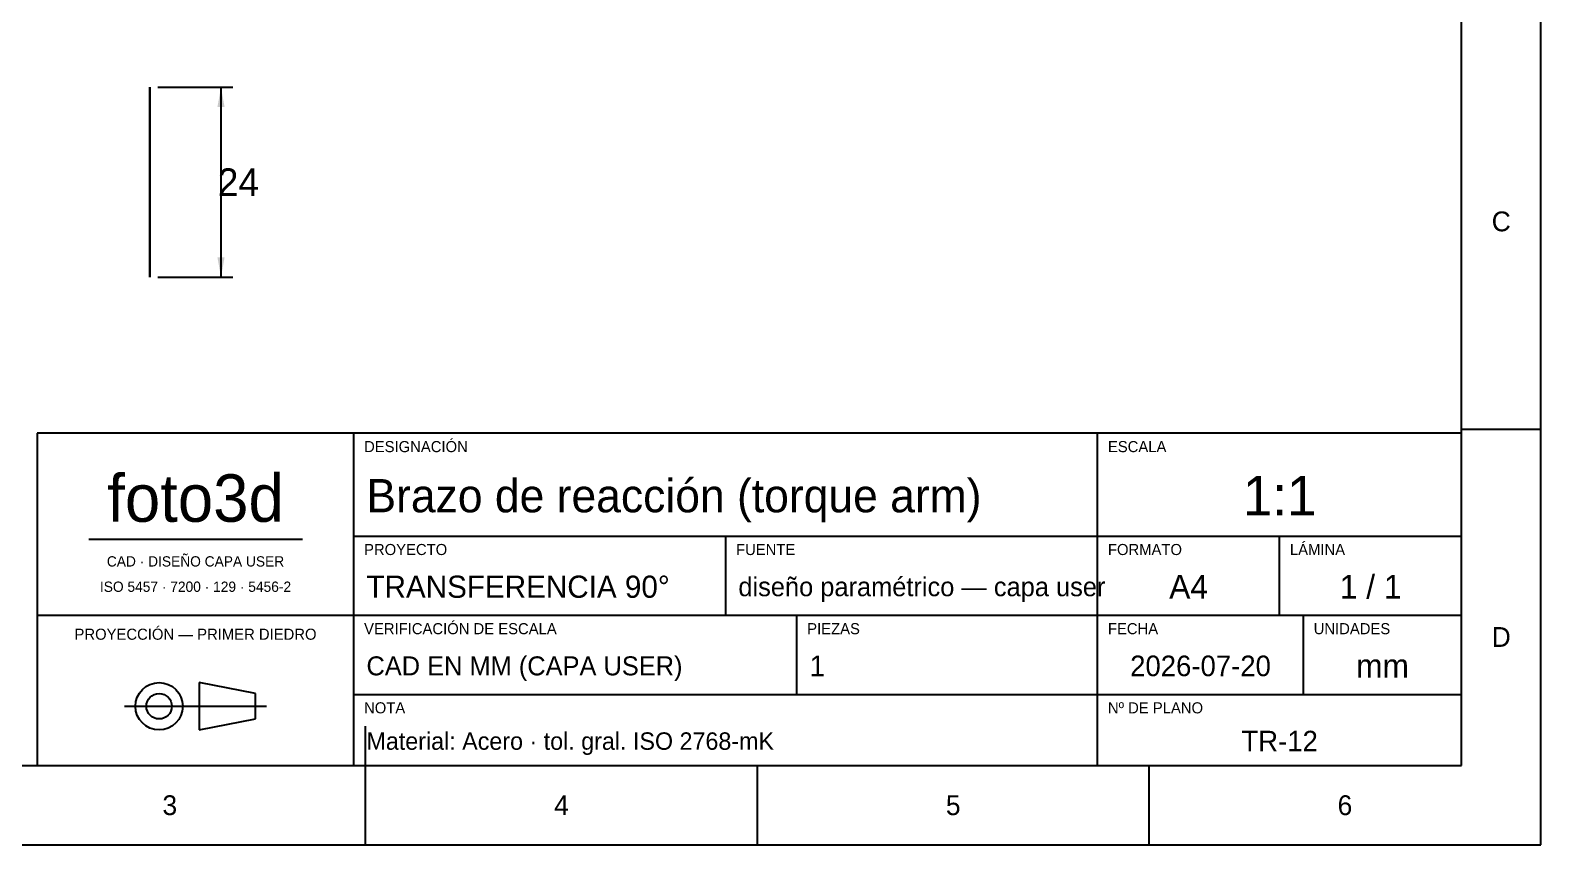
# Model space of a CAD drawing. Extents: x 0 to 297, y 0 to 210.
# Drawn here: x 106.1 to 297, y 0 to 102.9 of the extents above; entities that cross this region are included whole.
import ezdxf
from ezdxf.enums import TextEntityAlignment as Align

# ---------------------------------------------------------------- set-up
doc = ezdxf.new("R2010")
doc.units = 0
for name, color, linetype in [('COTAS', 7, 'CONTINUOUS'), ('FINA', 7, 'CONTINUOUS'), ('NORMA', 7, 'CONTINUOUS'), ('TEXTO', 7, 'CONTINUOUS'), ('VISIBLE', 7, 'CONTINUOUS')]:
    doc.layers.add(name, color=color, linetype=linetype)

msp = doc.modelspace()

# ---------------------------------------------------------------- linework, layer by layer
at = {"layer": 'COTAS'}
for p, q in [((122.22, 95.7006), (131.72, 95.7006)), ((130.22, 71.7006), (130.22, 95.7006)), ((122.22, 71.7006), (131.72, 71.7006))]:
    msp.add_line(p, q, dxfattribs=at)
for points in [[(130.22, 95.7006), (130.67, 93.2006), (129.77, 93.2006)], [(130.22, 71.7006), (130.67, 74.2006), (129.77, 74.2006)]]:
    msp.add_solid(points, dxfattribs=at)
at = {"layer": 'FINA'}
for p, q in [((297, 0), (297, 210)), ((287, 52.5), (297, 52.5)), ((113.5, 38.6), (140.5, 38.6)), ((147, 39), (241, 39)), ((194, 29), (194, 39)), ((241, 39), (287, 39)), ((264, 29), (264, 39)), ((107, 29), (147, 29)), ((147, 29), (241, 29)), ((203, 19), (203, 29)), ((241, 29), (287, 29)), ((267, 19), (267, 29)), ((118.03, 17.5), (135.97, 17.5)), ((147, 19), (241, 19)), ((241, 19), (287, 19)), ((148.5, 0), (148.5, 10)), ((198, 0), (198, 10)), ((247.5, 0), (247.5, 10)), ((0, 0), (297, 0))]:
    msp.add_line(p, q, dxfattribs=at)
at = {"layer": 'NORMA'}
for p, q in [((287, 10), (287, 200)), ((287, 52), (107, 52)), ((107, 52), (107, 10)), ((147, 10), (147, 52)), ((241, 10), (241, 52)), ((287, 10), (287, 52)), ((148.5, 0), (148.5, 15)), ((20, 10), (287, 10)), ((107, 10), (287, 10))]:
    msp.add_line(p, q, dxfattribs=at)
at = {"layer": 'TEXTO'}
for p, q in [((134.59, 19.11), (127.46, 20.49)), ((127.46, 20.49), (127.46, 14.51)), ((134.59, 15.89), (134.59, 19.11)), ((127.46, 14.51), (134.59, 15.89))]:
    msp.add_line(p, q, dxfattribs=at)
for radius in [2.99, 1.61]:
    msp.add_circle((122.4, 17.5), radius, dxfattribs=at)
at = {"layer": 'VISIBLE'}
for p, q in [((121.22, 95.7006), (121.22, 95.6417)), ((121.22, 95.6568), (121.22, 95.7006)), ((121.22, 95.5979), (121.22, 95.6568)), ((121.22, 95.6417), (121.22, 95.5979)), ((121.22, 95.5979), (121.22, 95.4223)), ((121.22, 95.4673), (121.22, 95.5979)), ((121.22, 95.2917), (121.22, 95.4673)), ((121.22, 95.4223), (121.22, 95.2917)), ((121.22, 95.2917), (121.22, 95.0024)), ((121.22, 95.0765), (121.22, 95.2917)), ((121.22, 94.7872), (121.22, 95.0765)), ((121.22, 95.0024), (121.22, 94.7872)), ((121.22, 94.7872), (121.22, 94.3891)), ((121.22, 94.491), (121.22, 94.7872)), ((121.22, 94.0929), (121.22, 94.491)), ((121.22, 94.3891), (121.22, 94.0929)), ((121.22, 94.0929), (121.22, 93.5929)), ((121.22, 93.7209), (121.22, 94.0929)), ((121.22, 93.5929), (121.22, 93.7209)), ((121.22, 93.5929), (121.22, 93.2208)), ((121.22, 93.2208), (121.22, 93.5929)), ((121.22, 93.2208), (121.22, 92.6274)), ((121.22, 92.1859), (121.22, 93.2208)), ((121.22, 92.6274), (121.22, 92.1859)), ((121.22, 92.1859), (121.22, 91.5092)), ((121.22, 91.0057), (121.22, 92.1859)), ((121.22, 91.5092), (121.22, 91.0057)), ((121.22, 91.0057), (121.22, 90.2574)), ((121.22, 89.7006), (121.22, 91.0057)), ((121.22, 90.2574), (121.22, 89.7006)), ((121.22, 89.8006), (121.22, 89.7484)), ((121.22, 89.7484), (121.22, 89.8006)), ((121.22, 89.7567), (121.22, 89.8006)), ((121.22, 89.8006), (121.22, 89.7923)), ((121.22, 89.7923), (121.22, 89.7484)), ((121.22, 89.7484), (121.22, 89.7567)), ((121.22, 89.7484), (121.22, 89.5927)), ((121.22, 89.5927), (121.22, 89.7484)), ((121.22, 89.6174), (121.22, 89.7484)), ((121.22, 89.7484), (121.22, 89.7238)), ((121.22, 89.7238), (121.22, 89.5927)), ((121.22, 89.7006), (121.22, 88.8934)), ((121.22, 88.2928), (121.22, 89.7006)), ((121.22, 89.5927), (121.22, 89.6174)), ((121.22, 89.5927), (121.22, 89.3363)), ((121.22, 89.3363), (121.22, 89.5927)), ((121.22, 89.3769), (121.22, 89.5927)), ((121.22, 89.5927), (121.22, 89.5522)), ((121.22, 89.5522), (121.22, 89.3363)), ((121.22, 89.3363), (121.22, 89.3769)), ((121.22, 89.3363), (121.22, 88.9834)), ((121.22, 88.9834), (121.22, 89.3363)), ((121.22, 89.0392), (121.22, 89.3363)), ((121.22, 89.3363), (121.22, 89.2804)), ((121.22, 89.2804), (121.22, 88.9834)), ((121.22, 88.9834), (121.22, 89.0392)), ((121.22, 88.9834), (121.22, 88.5401)), ((121.22, 88.5401), (121.22, 88.9834)), ((121.22, 88.6102), (121.22, 88.9834)), ((121.22, 88.9834), (121.22, 88.9132)), ((121.22, 88.9132), (121.22, 88.5401)), ((121.22, 88.8934), (121.22, 88.2928)), ((121.22, 88.5401), (121.22, 88.6102)), ((121.22, 88.5401), (121.22, 88.014)), ((121.22, 88.014), (121.22, 88.5401)), ((121.22, 88.0972), (121.22, 88.5401)), ((121.22, 88.5401), (121.22, 88.4568)), ((121.22, 88.4568), (121.22, 88.014)), ((121.22, 88.2928), (121.22, 87.4405)), ((121.22, 86.8064), (121.22, 88.2928)), ((121.22, 88.014), (121.22, 88.0972)), ((121.22, 88.014), (121.22, 87.414)), ((121.22, 87.414), (121.22, 88.014)), ((121.22, 87.509), (121.22, 88.014)), ((121.22, 88.014), (121.22, 87.919)), ((121.22, 87.919), (121.22, 87.414)), ((121.22, 87.414), (121.22, 87.509)), ((121.22, 87.4405), (121.22, 86.8064)), ((121.22, 87.414), (121.22, 86.7506)), ((121.22, 86.7506), (121.22, 87.414)), ((121.22, 86.8556), (121.22, 87.414)), ((121.22, 87.414), (121.22, 87.3091)), ((121.22, 87.3091), (121.22, 86.7506)), ((121.22, 86.7506), (121.22, 86.8556)), ((121.22, 86.8064), (121.22, 85.9237)), ((121.22, 85.2669), (121.22, 86.8064)), ((121.22, 86.7506), (121.22, 86.035)), ((121.22, 86.035), (121.22, 86.7506)), ((121.22, 86.1482), (121.22, 86.7506)), ((121.22, 86.7506), (121.22, 86.6374)), ((121.22, 86.6374), (121.22, 86.035)), ((121.22, 86.035), (121.22, 86.1482)), ((121.22, 86.035), (121.22, 85.2794)), ((121.22, 85.2794), (121.22, 86.035)), ((121.22, 85.399), (121.22, 86.035)), ((121.22, 86.035), (121.22, 85.9154)), ((121.22, 85.9237), (121.22, 85.2669)), ((121.22, 85.9154), (121.22, 85.2794)), ((121.22, 85.2794), (121.22, 85.399)), ((121.22, 85.2794), (121.22, 84.4968)), ((121.22, 84.4968), (121.22, 85.2794)), ((121.22, 84.6207), (121.22, 85.2794)), ((121.22, 85.2794), (121.22, 85.1556)), ((121.22, 85.2669), (121.22, 84.3688)), ((121.22, 83.7006), (121.22, 85.2669)), ((121.22, 85.1556), (121.22, 84.4968)), ((121.22, 84.4968), (121.22, 84.6207)), ((121.22, 84.4968), (121.22, 83.7006)), ((121.22, 83.7006), (121.22, 84.4968)), ((121.22, 83.8266), (121.22, 84.4968)), ((121.22, 84.4968), (121.22, 84.3708)), ((121.22, 84.3708), (121.22, 83.7006)), ((121.22, 84.3688), (121.22, 83.7006)), ((121.22, 83.7006), (121.22, 83.8266)), ((121.22, 82.1343), (121.22, 83.7006)), ((121.22, 83.7006), (121.22, 82.8025)), ((121.22, 82.9044), (121.22, 83.7006)), ((121.22, 83.7006), (121.22, 82.9044)), ((121.22, 83.7006), (121.22, 83.5746)), ((121.22, 83.0304), (121.22, 83.7006)), ((121.22, 83.5746), (121.22, 82.9044)), ((121.22, 82.9044), (121.22, 83.0304)), ((121.22, 82.1218), (121.22, 82.9044)), ((121.22, 82.9044), (121.22, 82.1218)), ((121.22, 82.9044), (121.22, 82.7805)), ((121.22, 82.2456), (121.22, 82.9044)), ((121.22, 82.8025), (121.22, 82.1343)), ((121.22, 82.7805), (121.22, 82.1218)), ((121.22, 82.1218), (121.22, 82.2456)), ((121.22, 80.5948), (121.22, 82.1343)), ((121.22, 82.1343), (121.22, 81.2515)), ((121.22, 81.3662), (121.22, 82.1218)), ((121.22, 82.1218), (121.22, 81.3662)), ((121.22, 82.1218), (121.22, 82.0022)), ((121.22, 81.4858), (121.22, 82.1218)), ((121.22, 82.0022), (121.22, 81.3662)), ((121.22, 81.3662), (121.22, 81.4858)), ((121.22, 80.6506), (121.22, 81.3662)), ((121.22, 81.3662), (121.22, 80.6506)), ((121.22, 81.3662), (121.22, 81.253)), ((121.22, 80.7638), (121.22, 81.3662)), ((121.22, 81.253), (121.22, 80.6506)), ((121.22, 81.2515), (121.22, 80.5948)), ((121.22, 80.6506), (121.22, 80.7638)), ((121.22, 79.9872), (121.22, 80.6506)), ((121.22, 80.6506), (121.22, 79.9872)), ((121.22, 80.6506), (121.22, 80.5456)), ((121.22, 80.0921), (121.22, 80.6506)), ((121.22, 79.1084), (121.22, 80.5948)), ((121.22, 80.5948), (121.22, 79.7425)), ((121.22, 80.5456), (121.22, 79.9872)), ((121.22, 79.9872), (121.22, 80.0921)), ((121.22, 79.3872), (121.22, 79.9872)), ((121.22, 79.9872), (121.22, 79.3872)), ((121.22, 79.9872), (121.22, 79.8922)), ((121.22, 79.4822), (121.22, 79.9872)), ((121.22, 79.8922), (121.22, 79.3872)), ((121.22, 79.7425), (121.22, 79.1084)), ((121.22, 79.3872), (121.22, 79.4822)), ((121.22, 78.8611), (121.22, 79.3872)), ((121.22, 79.3872), (121.22, 78.8611)), ((121.22, 79.3872), (121.22, 79.304)), ((121.22, 78.9444), (121.22, 79.3872)), ((121.22, 79.304), (121.22, 78.8611)), ((121.22, 77.7006), (121.22, 79.1084)), ((121.22, 79.1084), (121.22, 78.3012)), ((121.22, 78.8611), (121.22, 78.9444)), ((121.22, 78.4178), (121.22, 78.8611)), ((121.22, 78.8611), (121.22, 78.4178)), ((121.22, 78.8611), (121.22, 78.791)), ((121.22, 78.488), (121.22, 78.8611)), ((121.22, 78.791), (121.22, 78.4178)), ((121.22, 78.4178), (121.22, 78.488)), ((121.22, 78.0649), (121.22, 78.4178)), ((121.22, 78.4178), (121.22, 78.0649)), ((121.22, 78.4178), (121.22, 78.362)), ((121.22, 78.1208), (121.22, 78.4178)), ((121.22, 78.362), (121.22, 78.0649)), ((121.22, 78.3012), (121.22, 77.7006)), ((121.22, 78.0649), (121.22, 78.1208)), ((121.22, 77.8085), (121.22, 78.0649)), ((121.22, 78.0649), (121.22, 77.8085)), ((121.22, 78.0649), (121.22, 78.0243)), ((121.22, 77.849), (121.22, 78.0649)), ((121.22, 78.0243), (121.22, 77.8085)), ((121.22, 77.8085), (121.22, 77.849)), ((121.22, 77.6528), (121.22, 77.8085)), ((121.22, 77.8085), (121.22, 77.6528)), ((121.22, 77.8085), (121.22, 77.7838)), ((121.22, 77.6774), (121.22, 77.8085)), ((121.22, 77.7838), (121.22, 77.6528)), ((121.22, 76.3955), (121.22, 77.7006)), ((121.22, 77.7006), (121.22, 76.9522)), ((121.22, 77.6528), (121.22, 77.6774)), ((121.22, 77.6006), (121.22, 77.6528)), ((121.22, 77.6528), (121.22, 77.6006)), ((121.22, 77.6528), (121.22, 77.6445)), ((121.22, 77.6089), (121.22, 77.6528)), ((121.22, 77.6445), (121.22, 77.6006)), ((121.22, 77.6006), (121.22, 77.6089)), ((121.22, 76.9522), (121.22, 76.3955)), ((121.22, 75.2153), (121.22, 76.3955)), ((121.22, 76.3955), (121.22, 75.7188)), ((121.22, 75.7188), (121.22, 75.2153)), ((121.22, 74.1804), (121.22, 75.2153)), ((121.22, 75.2153), (121.22, 74.6219)), ((121.22, 74.6219), (121.22, 74.1804)), ((121.22, 73.3083), (121.22, 74.1804)), ((121.22, 74.1804), (121.22, 73.6803)), ((121.22, 73.6803), (121.22, 73.3083)), ((121.22, 73.0121), (121.22, 73.3083)), ((121.22, 73.3083), (121.22, 72.9102)), ((121.22, 72.614), (121.22, 73.0121)), ((121.22, 72.9102), (121.22, 72.614)), ((121.22, 72.3988), (121.22, 72.614)), ((121.22, 72.614), (121.22, 72.3247)), ((121.22, 72.1095), (121.22, 72.3988)), ((121.22, 72.3247), (121.22, 72.1095)), ((121.22, 71.9789), (121.22, 72.1095)), ((121.22, 72.1095), (121.22, 71.9339)), ((121.22, 71.8033), (121.22, 71.9789)), ((121.22, 71.9339), (121.22, 71.8033)), ((121.22, 71.7595), (121.22, 71.8033)), ((121.22, 71.8033), (121.22, 71.7444)), ((121.22, 71.7006), (121.22, 71.7595)), ((121.22, 71.7444), (121.22, 71.7006))]:
    msp.add_line(p, q, dxfattribs=at)

# ---------------------------------------------------------------- texts
at = {"layer": 'COTAS'}
msp.add_text('24', height=3.5, dxfattribs=at).set_placement((132.42, 83.7006), align=Align.MIDDLE_CENTER)
at = {"layer": 'TEXTO'}
for s, height, p in [('C', 2.5, (292, 78.75)), ('foto3d', 6, (127, 43.8)), ('1:1', 5, (264, 44.1)), ('CAD · DISEÑO CAPA USER', 1.3, (127, 35.8)), ('ISO 5457 · 7200 · 129 · 5456-2', 1.3, (127, 32.6)), ('A4', 3, (252.5, 32.6)), ('1 / 1', 3, (275.5, 32.6)), ('PROYECCIÓN — PRIMER DIEDRO', 1.4, (127, 26.6)), ('D', 2.5, (292, 26.25)), ('2026-07-20', 2.6, (254, 22.6)), ('mm', 3, (277, 22.6)), ('TR-12', 2.6, (264, 13.1)), ('3', 2.5, (123.75, 5)), ('4', 2.5, (173.25, 5)), ('5', 2.5, (222.75, 5)), ('6', 2.5, (272.25, 5))]:
    msp.add_text(s, height=height, dxfattribs=at).set_placement(p, align=Align.MIDDLE_CENTER)
for s, p in [('DESIGNACIÓN', (148.3, 49.6)), ('ESCALA', (242.3, 49.6)), ('LÁMINA', (265.3, 36.6)), ('PROYECTO', (148.3, 36.6)), ('FUENTE', (195.3, 36.6)), ('FORMATO', (242.3, 36.6)), ('VERIFICACIÓN DE ESCALA', (148.3, 26.6)), ('PIEZAS', (204.3, 26.6)), ('FECHA', (242.3, 26.6)), ('UNIDADES', (268.3, 26.6)), ('NOTA', (148.3, 16.6)), ('Nº DE PLANO', (242.3, 16.6))]:
    msp.add_text(s, height=1.4, dxfattribs=at).set_placement(p)
for s, height, p in [('Brazo de reacción (torque arm)', 4.2, (148.6, 44.1)), ('TRANSFERENCIA 90°', 2.8, (148.6, 32.6)), ('diseño paramétrico — capa user', 2.4, (195.6, 32.6)), ('CAD EN MM (CAPA USER)', 2.4, (148.6, 22.6)), ('1', 2.6, (204.6, 22.6)), ('Material: Acero · tol. gral. ISO 2768-mK', 2.2, (148.6, 13.1))]:
    msp.add_text(s, height=height, dxfattribs=at).set_placement(p, align=Align.MIDDLE_LEFT)

doc.saveas('drawing.dxf')
